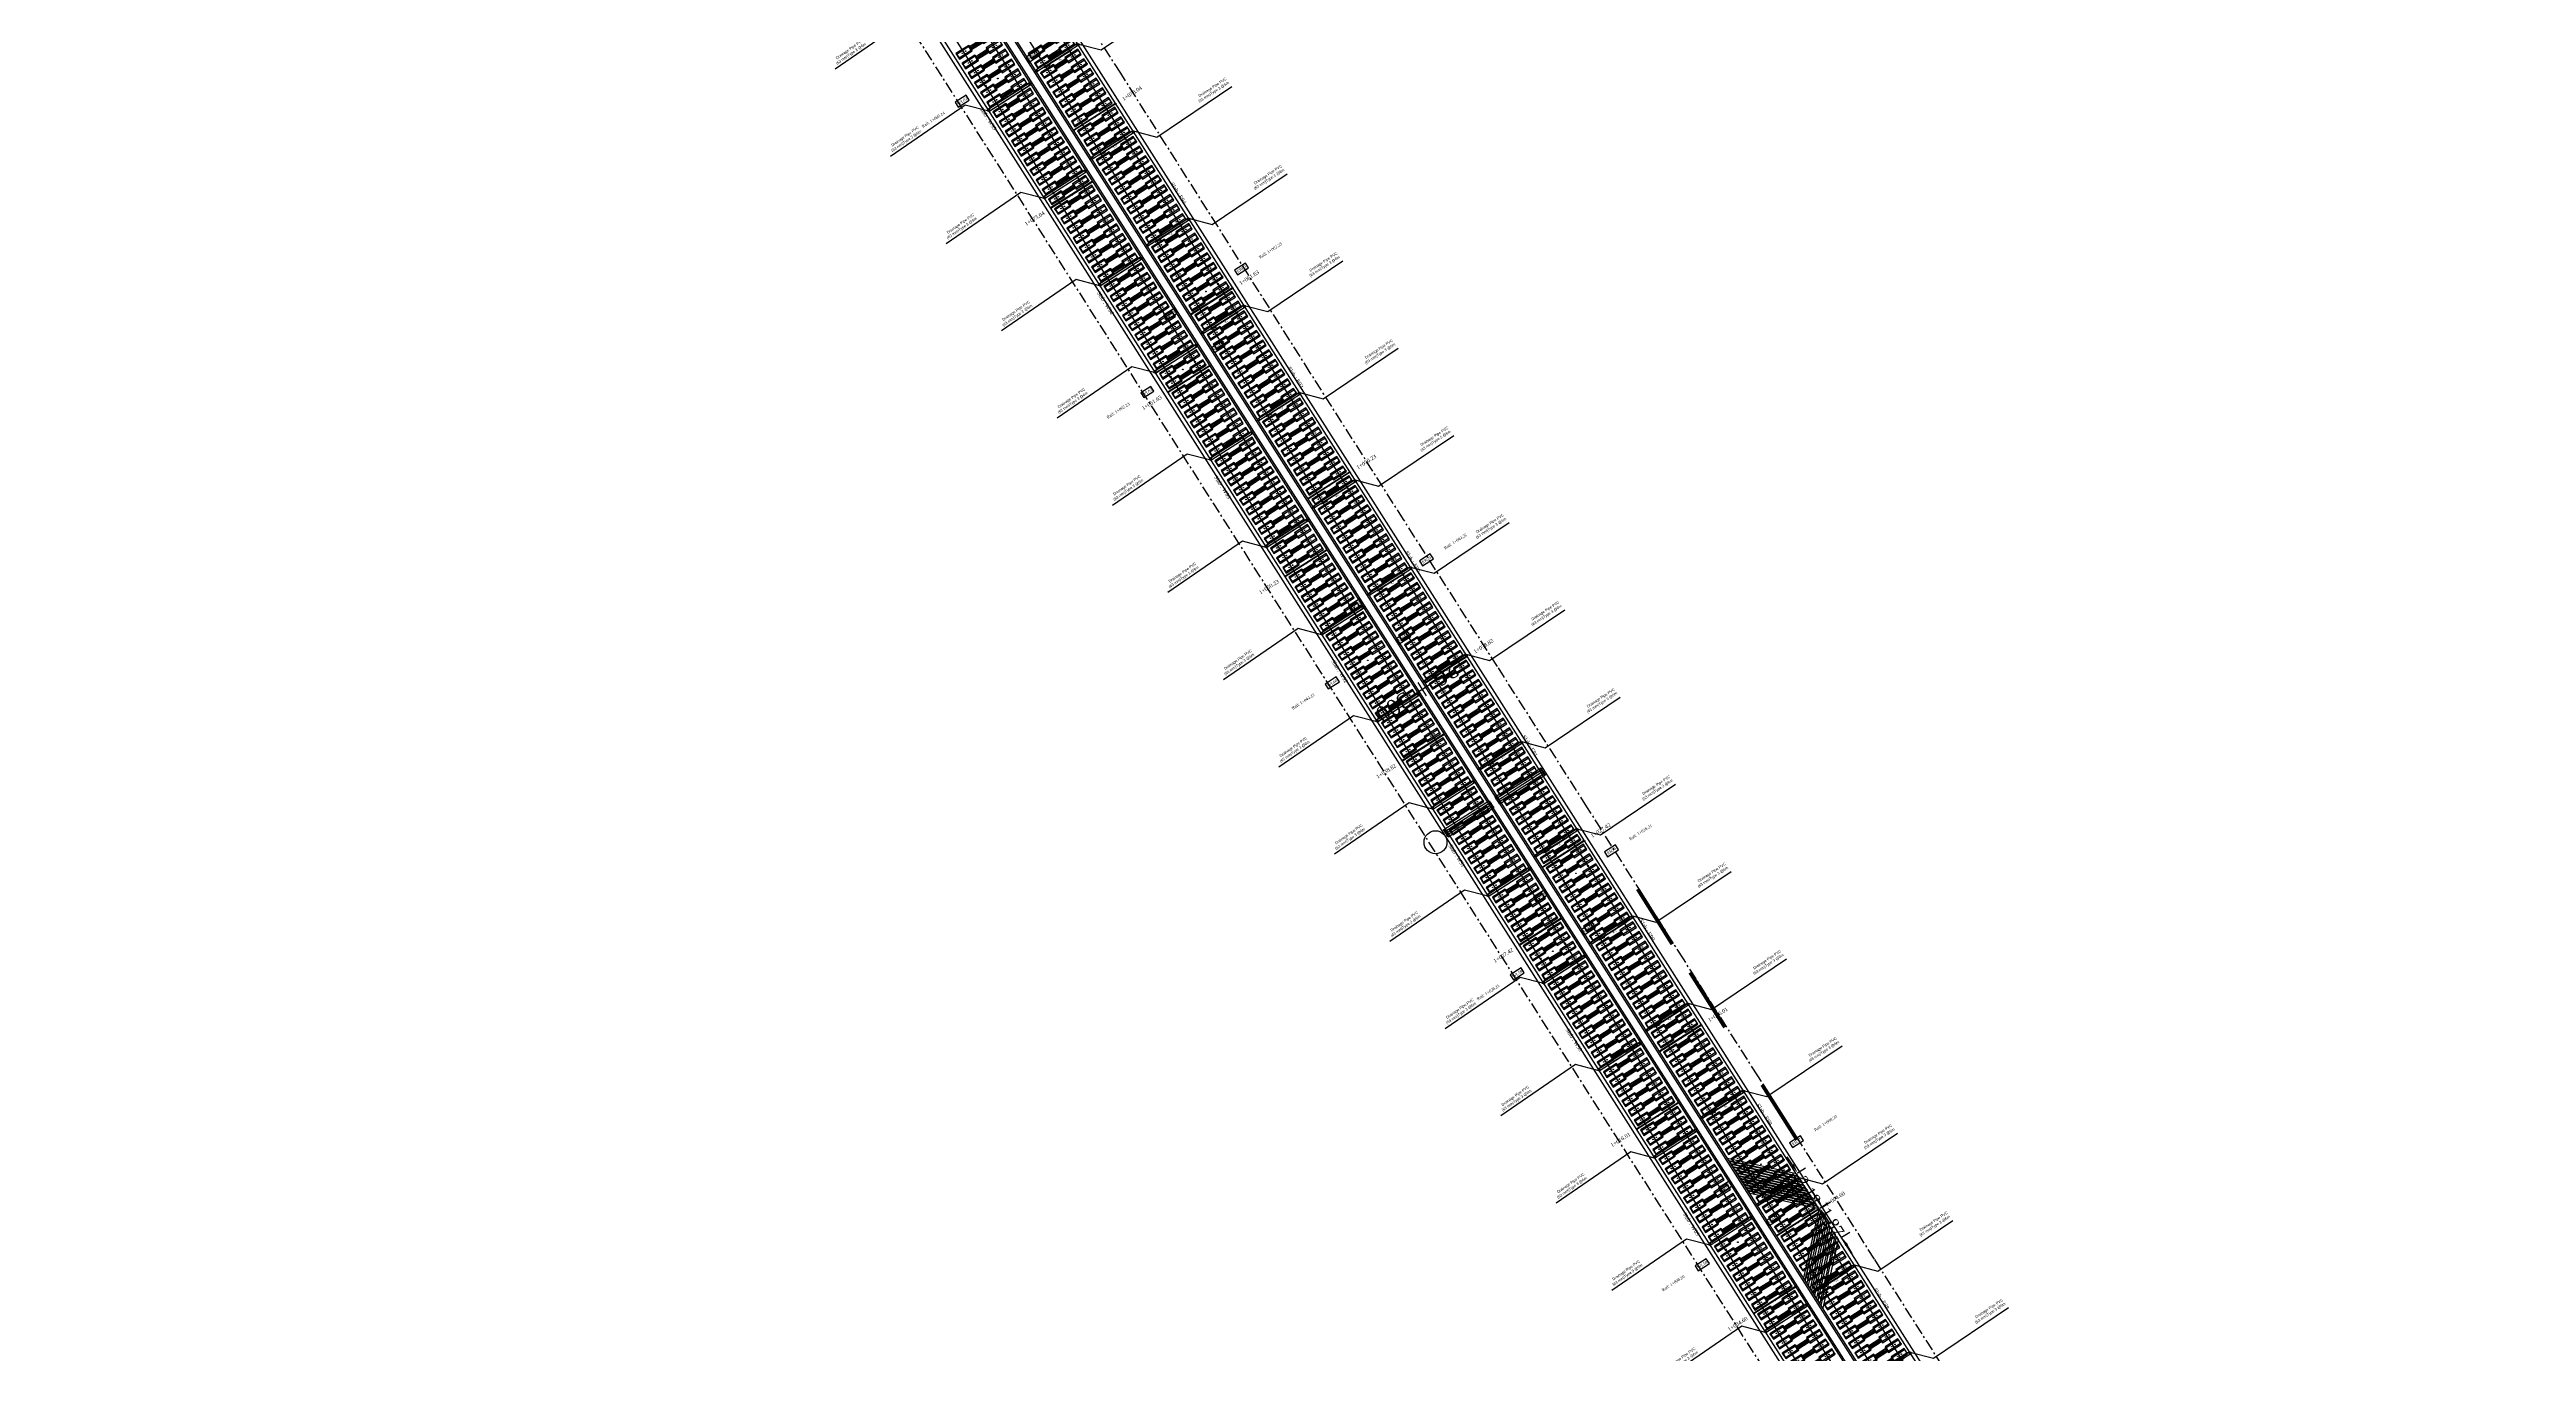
# Model space of a CAD drawing. Header units: metres. Extents: x 0 to 564365, y 0 to 3594889.
# Drawn here: x 563592 to 563721.4, y 3594079 to 3594147.1 of the extents above; entities that cross this region are included whole.
import ezdxf
from ezdxf.enums import TextEntityAlignment as Align

# ---------------------------------------------------------------- set-up
doc = ezdxf.new("R2010")
doc.units = ezdxf.units.M
doc.linetypes.add('ACAD_ISO10W100', pattern=[18, 12, -3, 0, -3])
doc.linetypes.add('DASHED2', pattern=[0.375, 0.25, -0.125])
for name, color, linetype in [('1', 7, 'Continuous'), ('2d', 2, 'Continuous'), ('_flg-all slab', 7, 'Continuous'), ('_flg-Bar Divar', 11, 'ACAD_ISO10W100'), ('_flg-Por Konande-Devar', 230, 'Continuous'), ('_flg-por Konande-Vasat', 170, 'Continuous'), ('_flg-Signaling-Pipe 110', 7, 'Continuous'), ('AG_JOOSH', 7, 'Continuous'), ('AG_Print', 7, 'Continuous'), ('AG_Slab', 7, 'Continuous'), ('C-ROAD-STAN-MAJR', 11, 'Continuous'), ('E Pipe', 5, 'Continuous'), ('Km_Rail', 7, 'Continuous'), ('Km_Slab', 7, 'Continuous'), ('newSTALBL', 1, 'Continuous'), ('Number_Slab', 7, 'Continuous'), ('Rail', 1, 'Continuous'), ('Rail_Gap', 7, 'Continuous'), ('Travers', 7, 'Continuous')]:
    doc.layers.add(name, color=color, linetype=linetype)
doc.styles.add('ND', font='nashkh.shx', dxfattribs={"height": 3})
doc.styles.get("Standard").update_dxf_attribs({"font": 'romantic.ttf'})
doc.dimstyles.get("Standard").update_dxf_attribs({"dimtxt": 0.6, "dimasz": 0.5, "dimexe": 0.5, "dimexo": 0.5, "dimgap": 0.09, "dimtad": 0, "dimzin": 0, "dimdsep": 46, "dimtxsty": 'Standard', "dimcen": 0.09, "dimadec": 0, "dimazin": 0, "dimtfac": 1, "dimtofl": 0, "dimtmove": 0, "dimatfit": 3, "dimfxl": 1, "dimfxlon": 1, "dimtolj": 1, "dimtzin": 0, "dimarcsym": 0})

# ---------------------------------------------------------------- blocks, each defined once
blk = doc.blocks.new('stalbl')
for p, q in [((0, 0.042), (0, -0.041)), ((0.042, 0), (-0.042, 0))]:
    blk.add_line(p, q)
blk.add_attdef('STAMAN', text='', height=0.0167).set_placement((-0.08, 0), align=Align.MIDDLE_RIGHT)
blk.add_attdef('STAPRE', text='', height=0.0167).set_placement((0.08, 0), align=Align.MIDDLE_LEFT)
blk = doc.blocks.new('AG_slab')
at = {"layer": 'AG_Slab', "color": 1}
for p, q in [((1.3, 0.015), (-1.3, 0.015)), ((1.3, -0.015), (-1.3, -0.015))]:
    blk.add_line(p, q, dxfattribs=at)
at = {"layer": 'AG_Slab', "color": 5}
for p, q in [((-1.3, -0.015), (-1.3, 0.015)), ((1.3, 0.015), (1.3, -0.015))]:
    blk.add_line(p, q, dxfattribs=at)
at = {"layer": 'AG_Slab', "color": 2, "linetype": 'DASHED2'}
blk.add_line((1.3, 0), (-1.3, 0), dxfattribs=at)
at = {"layer": 'AG_Slab', "color": 7}
blk.add_circle((0, 0), 0.03, dxfattribs=at)
blk = doc.blocks.new('AG_Joosh')
at = {"layer": 'AG_JOOSH', "color": 2}
for p, q in [((-0.701, 0.005), (-0.801, 0.005)), ((0.701, 0.005), (0.801, 0.005)), ((-0.701, -0.005), (-0.801, -0.005)), ((0.701, -0.005), (0.801, -0.005))]:
    blk.add_line(p, q, dxfattribs=at)
at = {"layer": 'AG_JOOSH', "color": 7}
blk.add_circle((0, 0), 0.0155, dxfattribs=at)
blk = doc.blocks.new('AG_t')
at = {"layer": 'Travers', "color": 3}
blk.add_lwpolyline([(-0.35, 0.17), (-1.15, 0.17), (-1.15, -0.17), (-0.35, -0.17), (-0.35, 0.17), (-0.38, 0.11), (-1.13, 0.11), (-1.15, 0.17), (-1.13, 0.11), (-1.13, -0.11), (-1.15, -0.17), (-1.13, -0.11), (-0.38, -0.11), (-0.35, -0.17), (-0.38, -0.11), (-0.38, 0.11), (-0.35, 0.17), (-0.35, 0.09), (0.35, 0.09), (0.35, 0.05), (-0.35, 0.05), (-0.35, 0), (0.35, 0), (0.35, -0.05), (-0.35, -0.05), (-0.35, -0.09), (0.35, -0.09), (0.35, -0.17), (1.15, -0.17), (1.15, 0.17), (0.35, 0.17), (0.35, -0.17), (0.38, -0.11), (0.38, 0.11), (0.35, 0.17), (0.38, 0.11), (1.13, 0.11), (1.15, 0.17), (1.13, 0.11), (1.13, -0.11), (1.15, -0.17), (1.13, -0.11), (0.38, -0.11)], dxfattribs=at)
for centre in [(-0.86, 0), (-0.65, 0), (0.65, 0), (0.86, 0)]:
    blk.add_circle(centre, 0.015, dxfattribs=at)
at = {"layer": 'Travers', "color": 7}
blk.add_circle((0, 0), 0.02, dxfattribs=at)
blk = doc.blocks.new('*D3356')
at = {"color": 0, "lineweight": -2, "transparency": 16777216}
for p, q in [((563684.38, 3594087.03), (563684.11, 3594087.45)), ((563684.65, 3594086.6), (563685.07, 3594086.87)), ((563685.65, 3594085.03), (563686.08, 3594085.3)), ((563685.92, 3594084.61), (563686.19, 3594084.18))]:
    blk.add_line(p, q, dxfattribs=at)
at = {"color": 0, "transparency": 16777216}
for points in [[(563684.45, 3594087.07), (563684.31, 3594086.98), (563684.65, 3594086.6)], [(563685.99, 3594084.65), (563685.85, 3594084.56), (563685.65, 3594085.03)]]:
    blk.add_solid(points, dxfattribs=at)
at = {"layer": 'Defpoints', "color": 0, "transparency": 16777216}
for p in [(563684.47, 3594086.49), (563685.47, 3594084.91), (563685.65, 3594085.03)]:
    blk.add_point(p, dxfattribs=at)
at = {"color": 0, "transparency": 16777216, "insert": (563685.15, 3594085.82), "char_height": 0.6, "attachment_point": 5, "rotation": 302.4553}
blk.add_mtext('\\A1;1.87', dxfattribs=at)
blk = doc.blocks.new('*D3357')
at = {"color": 0, "lineweight": -2, "transparency": 16777216}
for p, q in [((563683.08, 3594088.81), (563682.81, 3594089.23)), ((563683.35, 3594088.39), (563683.77, 3594088.66)), ((563684.51, 3594086.55), (563684.94, 3594086.82)), ((563684.78, 3594086.13), (563685.05, 3594085.71))]:
    blk.add_line(p, q, dxfattribs=at)
at = {"color": 0, "transparency": 16777216}
for points in [[(563683.15, 3594088.86), (563683.01, 3594088.77), (563683.35, 3594088.39)], [(563684.85, 3594086.17), (563684.71, 3594086.08), (563684.51, 3594086.55)]]:
    blk.add_solid(points, dxfattribs=at)
at = {"layer": 'Defpoints', "color": 0, "transparency": 16777216}
for p in [(563683.29, 3594088.35), (563684.46, 3594086.51), (563684.51, 3594086.55)]:
    blk.add_point(p, dxfattribs=at)
at = {"color": 0, "transparency": 16777216, "insert": (563683.93, 3594087.47), "char_height": 0.6, "attachment_point": 5, "rotation": 302.4553}
blk.add_mtext('\\A1;2.18', dxfattribs=at)
blk = doc.blocks.new('PIPES')
at = {"color": 4}
for p, q in [((569592.97, 3595233.12), (569595.27, 3595234.72)), ((569593.03, 3595233.03), (569595.33, 3595234.63)), ((569593.03, 3595233.03), (569595.33, 3595234.63)), ((569593.1, 3595232.94), (569595.39, 3595234.54)), ((569593.1, 3595232.94), (569595.39, 3595234.54)), ((569593.16, 3595232.85), (569595.46, 3595234.45)), ((569593.16, 3595232.85), (569595.46, 3595234.45)), ((569593.22, 3595232.76), (569595.52, 3595234.36))]:
    blk.add_line(p, q, dxfattribs=at)
for centre, ratio in [((569595.3, 3595234.68), 0.474559), ((569595.36, 3595234.59), 0.474559), ((569595.43, 3595234.5), 0.474559), ((569595.49, 3595234.41), 0.474559), ((569593, 3595233.08), 0.466931), ((569593.06, 3595232.99), 0.466931), ((569593.13, 3595232.9), 0.466931), ((569593.19, 3595232.81), 0.466931)]:
    blk.add_ellipse(centre, major_axis=(0.0314, -0.0451), ratio=ratio, dxfattribs=at)
blk = doc.blocks.new('Drainage Pipe E')
at = {"color": 30, "true_color": 0xf26722}
for p, q in [((-0.87, 0.07), (0.85, 0.07)), ((-0.87, 0.07), (0.85, 0.07)), ((0.85, 0.07), (0.52, 0.12)), ((0.52, 0.12), (0.52, 0.07)), ((0.85, 0.07), (0.52, 0.12)), ((0.52, 0.12), (0.52, 0.07))]:
    blk.add_line(p, q, dxfattribs=at)
at = {"layer": '2d', "flags": 128}
blk.add_lwpolyline([(-1.35, 0), (-2.17, 0.89), (-6.92, 0.76)], dxfattribs=at)
at = {"layer": 'E Pipe', "color": 4}
for p, q in [((-1.3, 0.05), (1.29, 0.05)), ((-1.3, 0.05), (1.29, 0.05)), ((-1.31, -0.05), (1.3, -0.05)), ((-1.3, -0.06), (1.29, -0.05))]:
    blk.add_line(p, q, dxfattribs=at)
for centre in [(-1.29, 0), (-1.29, 0), (1.29, 0), (1.29, 0)]:
    blk.add_circle(centre, 0.0546, dxfattribs=at)
at = {"color": 30, "true_color": 0xf26722, "insert": (-0.16, 0.2), "char_height": 0.0993, "attachment_point": 1, "rotation": 0.0181}
blk.add_mtext_dynamic_manual_height_columns('2%', width=1.0082, gutter_width=1, heights=[0], dxfattribs=at)
at = {"layer": '2d', "insert": (-6.89, 0.17), "char_height": 0.141, "width": 2.1135, "attachment_point": 3, "rotation": 180.6503, "style": 'ND'}
blk.add_mtext('{\\f@Arial Unicode MS|b0|i0|c0|p34;Drainage Pipe PVC\\P(63 mm)Type 3 @6m}', dxfattribs=at)
blk = doc.blocks.new('_N-drainage pipe')
at = {"layer": '2d', "flags": 128}
blk.add_lwpolyline([(570000.68, 3594952.86), (569999.69, 3594952.17), (569999.2, 3594947.46)], dxfattribs=at)
at = {"layer": 'E Pipe', "color": 4}
for p, q in [((570000.74, 3594952.9), (570001.09, 3594955.47)), ((570000.74, 3594952.91), (570001.09, 3594955.46))]:
    blk.add_line(p, q, dxfattribs=at)
blk.add_lwpolyline([(570000.64, 3594952.92), (570000.98, 3594955.47)], close=True, dxfattribs=at)
for centre in [(570001.03, 3594955.47), (570001.03, 3594955.47), (570000.69, 3594952.92), (570000.69, 3594952.92)]:
    blk.add_circle(centre, 0.0544, dxfattribs=at)
at = {"layer": '2d', "insert": (569998.9, 3594949.57), "char_height": 0.1405, "width": 2.1055, "attachment_point": 3, "rotation": 84.2858, "style": 'ND'}
blk.add_mtext('{\\f@Arial Unicode MS|b0|i0|c0|p34;Drainage Pipe PVC\\P(63 mm)Type 3 @6m}', dxfattribs=at)

msp = doc.modelspace()

# ---------------------------------------------------------------- linework, layer by layer
at = {"color": 5, "const_width": 0.0005, "elevation": 1545.996, "flags": 128}
msp.add_lwpolyline([(563684.308, 3594088.596), (563686.106, 3594085.736)], dxfattribs=at)
msp.add_lwpolyline([(563684.308, 3594088.596), (563686.106, 3594085.736)], dxfattribs=at)
at = {"layer": '1', "color": 5, "const_width": 0.2, "flags": 128}
for points, elevation in [([(563676.807, 3594100.336), (563675, 3594103.216)], 1546.052), ([(563676.807, 3594100.336), (563675, 3594103.216)], 1546.052), ([(563677.739, 3594098.857), (563679.555, 3594095.996)], 1546.05), ([(563677.739, 3594098.857), (563679.555, 3594095.996)], 1546.05), ([(563681.5, 3594092.996), (563683.317, 3594090.128)], 1545.996), ([(563681.5, 3594092.996), (563683.317, 3594090.128)], 1545.996)]:
    msp.add_lwpolyline(points, dxfattribs=dict(at, elevation=elevation))
at = {"layer": '1', "color": 5}
msp.add_circle((563664.437, 3594105.664, 1545.649), 0.6, dxfattribs=at)
msp.add_circle((563664.437, 3594105.664, 1545.649), 0.6, dxfattribs=at)
at = {"layer": '1', "color": 6}
msp.add_circle((563664.437, 3594105.664, 1545.649), 0.6, dxfattribs=at)
msp.add_circle((563664.437, 3594105.664, 1545.649), 0.6, dxfattribs=at)
msp.add_circle((563664.437, 3594105.664, 1545.649), 0.6, dxfattribs=at)
msp.add_circle((563664.437, 3594105.664, 1545.649), 0.6, dxfattribs=at)
at = {"layer": '_flg-all slab', "linetype": 'Continuous', "lineweight": -3}
for p, q in [((563840.355, 3593841.38), (563319.954, 3594659.655)), ((563837.655, 3593839.663), (563317.254, 3594657.938)), ((563838.161, 3593839.985), (563317.76, 3594658.26)), ((563835.461, 3593838.268), (563315.06, 3594656.542))]:
    msp.add_line(p, q, dxfattribs=at)
at = {"layer": '_flg-Bar Divar', "lineweight": -3, "ltscale": 0.05}
for p, q in [((563834.533, 3593837.677), (563314.131, 3594655.952)), ((563647.993, 3594145.837, 1556.206), (563643.321, 3594153.131, 1556.206)), ((563653.059, 3594137.839, 1556.206), (563647.993, 3594145.837, 1556.206)), ((563657.895, 3594130.191, 1556.206), (563653.059, 3594137.839, 1556.206)), ((563662.77, 3594122.52, 1556.206), (563657.895, 3594130.191, 1556.206)), ((563667.672, 3594114.844, 1556.206), (563662.77, 3594122.52, 1556.206)), ((563672.348, 3594107.52, 1556.206), (563667.672, 3594114.844, 1556.206)), ((563677.385, 3594099.568, 1556.206), (563672.348, 3594107.52, 1556.206)), ((563681.269, 3594093.467, 1556.206), (563677.385, 3594099.568, 1556.206)), ((563687.37, 3594083.883, 1556.206), (563681.269, 3594093.467, 1556.206)), ((563692.006, 3594076.609, 1556.206), (563687.37, 3594083.883, 1556.206))]:
    msp.add_line(p, q, dxfattribs=at)
at = {"layer": '_flg-Por Konande-Devar', "linetype": 'Continuous', "lineweight": -3}
for p, q in [((563840.524, 3593841.488), (563320.123, 3594659.762)), ((563835.292, 3593838.16), (563314.891, 3594656.435))]:
    msp.add_line(p, q, dxfattribs=at)
at = {"layer": '_flg-por Konande-Vasat'}
for p, q in [((563837.739, 3593839.717), (563317.338, 3594657.991)), ((563838.077, 3593839.931), (563317.675, 3594658.206))]:
    msp.add_line(p, q, dxfattribs=at)
at = {"layer": '_flg-Signaling-Pipe 110'}
msp.add_line((563680.487, 3594087.91), (563684.077, 3594087.111), dxfattribs=at)
at = {"layer": '_flg-Signaling-Pipe 110', "flags": 128}
for points in [[(563679.782, 3594089.02), (563679.698, 3594089.151), (563683.287, 3594088.352), (563683.371, 3594088.221), (563679.782, 3594089.02)], [(563679.88, 3594088.864), (563679.797, 3594088.996), (563683.386, 3594088.197), (563683.47, 3594088.066), (563679.88, 3594088.864)], [(563679.979, 3594088.709), (563679.896, 3594088.841), (563683.485, 3594088.042), (563683.568, 3594087.911), (563679.979, 3594088.709)], [(563680.078, 3594088.554), (563679.994, 3594088.685), (563683.583, 3594087.887), (563683.667, 3594087.755), (563680.078, 3594088.554)], [(563680.176, 3594088.399), (563680.093, 3594088.53), (563683.682, 3594087.732), (563683.765, 3594087.6), (563680.176, 3594088.399)], [(563680.275, 3594088.244), (563680.191, 3594088.375), (563683.781, 3594087.576), (563683.864, 3594087.445), (563680.275, 3594088.244)], [(563680.374, 3594088.089), (563680.29, 3594088.22), (563683.879, 3594087.421), (563683.963, 3594087.29), (563680.374, 3594088.089)], [(563680.472, 3594087.934), (563680.389, 3594088.065), (563683.978, 3594087.266), (563684.061, 3594087.135), (563680.472, 3594087.934)], [(563680.571, 3594087.778), (563680.487, 3594087.91), (563684.077, 3594087.111), (563684.16, 3594086.98), (563680.571, 3594087.778)], [(563680.67, 3594087.623), (563680.586, 3594087.755), (563684.175, 3594086.956), (563684.259, 3594086.825), (563680.67, 3594087.623)], [(563680.768, 3594087.468), (563680.685, 3594087.599), (563684.274, 3594086.801), (563684.357, 3594086.67), (563680.768, 3594087.468)], [(563680.867, 3594087.313), (563680.783, 3594087.444), (563684.373, 3594086.646), (563684.456, 3594086.514), (563680.867, 3594087.313)], [(563683.757, 3594082.769), (563683.674, 3594082.9), (563684.472, 3594086.489), (563684.556, 3594086.358), (563683.757, 3594082.769)], [(563683.841, 3594082.637), (563683.757, 3594082.769), (563684.556, 3594086.358), (563684.639, 3594086.227), (563683.841, 3594082.637)], [(563684.007, 3594082.375), (563683.924, 3594082.506), (563684.723, 3594086.095), (563684.806, 3594085.964), (563684.007, 3594082.375)], [(563684.174, 3594082.112), (563684.091, 3594082.244), (563684.89, 3594085.833), (563684.973, 3594085.702), (563684.174, 3594082.112)], [(563684.341, 3594081.85), (563684.258, 3594081.981), (563685.057, 3594085.57), (563685.14, 3594085.439), (563684.341, 3594081.85)], [(563684.508, 3594081.587), (563684.425, 3594081.719), (563685.224, 3594085.308), (563685.307, 3594085.176), (563684.508, 3594081.587)], [(563684.675, 3594081.325), (563684.592, 3594081.456), (563685.391, 3594085.045), (563685.474, 3594084.914), (563684.675, 3594081.325)]]:
    msp.add_lwpolyline(points, dxfattribs=at)
at = {"layer": 'Rail'}
for points in [[(563642.203, 3594145.967), (563632.543, 3594161.156)], [(563640.935, 3594145.161), (563631.276, 3594160.35)], [(563653.073, 3594134.838), (563643.413, 3594150.027)], [(563651.805, 3594134.032), (563642.146, 3594149.221)], [(563651.868, 3594130.77), (563642.208, 3594145.959)], [(563650.6, 3594129.964), (563640.941, 3594145.153)], [(563661.47, 3594118.835), (563651.811, 3594134.024)], [(563662.738, 3594119.641), (563653.078, 3594134.83)], [(563661.533, 3594115.573), (563651.873, 3594130.762)], [(563660.265, 3594114.767), (563650.606, 3594129.956)], [(563672.402, 3594104.444), (563662.743, 3594119.633)], [(563671.135, 3594103.638), (563661.476, 3594118.827)], [(563669.93, 3594099.57), (563660.271, 3594114.759)], [(563671.198, 3594100.376), (563661.538, 3594115.565)], [(563682.067, 3594089.247), (563672.408, 3594104.436)], [(563680.8, 3594088.441), (563671.14, 3594103.63)], [(563680.862, 3594085.179), (563671.203, 3594100.368)], [(563679.595, 3594084.373), (563669.936, 3594099.562)], [(563691.732, 3594074.05), (563682.073, 3594089.239)], [(563690.465, 3594073.244), (563680.805, 3594088.433)], [(563690.527, 3594069.982), (563680.868, 3594085.171)], [(563689.26, 3594069.176), (563679.6, 3594084.365)]]:
    msp.add_lwpolyline(points, dxfattribs=at)
at = {"layer": 'Rail_Gap', "color": 210}
for points in [[(563643.207, 3594146.422), (563643.81, 3594146.806), (563643.649, 3594147.059), (563643.046, 3594146.675)], [(563639.507, 3594144.069), (563640.085, 3594144.437), (563639.924, 3594144.69), (563639.346, 3594144.322)], [(563654.092, 3594135.303), (563654.665, 3594135.667), (563654.504, 3594135.92), (563653.931, 3594135.556)], [(563650.392, 3594132.95), (563650.94, 3594133.298), (563650.779, 3594133.552), (563650.231, 3594133.203)], [(563652.899, 3594131.242), (563653.448, 3594131.591), (563653.287, 3594131.844), (563652.738, 3594131.496)], [(563649.199, 3594128.889), (563649.723, 3594129.222), (563649.562, 3594129.476), (563649.038, 3594129.142)], [(563663.76, 3594120.108), (563664.327, 3594120.468), (563664.166, 3594120.722), (563663.599, 3594120.361)], [(563660.059, 3594117.755), (563660.602, 3594118.1), (563660.441, 3594118.353), (563659.898, 3594118.008)], [(563662.537, 3594116.028), (563663.14, 3594116.412), (563662.979, 3594116.665), (563662.376, 3594116.281)], [(563658.836, 3594113.675), (563659.415, 3594114.043), (563659.254, 3594114.296), (563658.675, 3594113.928)], [(563673.422, 3594104.909), (563673.995, 3594105.273), (563673.834, 3594105.526), (563673.261, 3594105.162)], [(563669.721, 3594102.556), (563670.27, 3594102.904), (563670.109, 3594103.158), (563669.56, 3594102.809)], [(563672.205, 3594100.833), (563672.802, 3594101.213), (563672.641, 3594101.466), (563672.044, 3594101.086)], [(563668.504, 3594098.48), (563669.077, 3594098.844), (563668.916, 3594099.097), (563668.343, 3594098.733)], [(563683.087, 3594089.712), (563683.66, 3594090.076), (563683.499, 3594090.329), (563682.926, 3594089.965)], [(563679.386, 3594087.359), (563679.935, 3594087.707), (563679.774, 3594087.961), (563679.225, 3594087.612)], [(563681.867, 3594085.634), (563682.47, 3594086.017), (563682.309, 3594086.271), (563681.706, 3594085.887)], [(563678.166, 3594083.281), (563678.745, 3594083.649), (563678.584, 3594083.902), (563678.005, 3594083.534)]]:
    msp.add_lwpolyline(points, close=True, dxfattribs=at)

# ---------------------------------------------------------------- block references
for name, p, rotation in [('_N-drainage pipe', (-2541683.983, 1695316.849), 310.4543852449801), ('_N-drainage pipe', (-2541681.086, 1695312.293), 310.4543852449801), ('_N-drainage pipe', (-2541678.188, 1695307.736), 310.4543852449801), ('_N-drainage pipe', (-2541675.29, 1695303.18), 310.4543852449801), ('_N-drainage pipe', (-2541672.392, 1695298.623), 310.4543852449801), ('_N-drainage pipe', (-2541669.494, 1695294.067), 310.4543852449801), ('_N-drainage pipe', (-2541666.596, 1695289.51), 310.4543852449801), ('_N-drainage pipe', (-2541663.698, 1695284.953), 310.4543852449801), ('_N-drainage pipe', (-2541660.801, 1695280.397), 310.4543852449801), ('_N-drainage pipe', (-2541657.903, 1695275.84), 310.4543852449801), ('PIPES', (-155082.111, 25699.95), 357.6143934674715), ('PIPES', (-155082.111, 25699.95), 357.6143934674715), ('PIPES', (-155084.802, 25698.237), 357.6143934674715), ('PIPES', (-155084.802, 25698.237), 357.6143934674715), ('_N-drainage pipe', (-2541655.005, 1695271.284), 310.4543852449801), ('_N-drainage pipe', (-2541652.107, 1695266.727), 310.4543852449801), ('_N-drainage pipe', (-2541649.209, 1695262.171), 310.4543852449801), ('_N-drainage pipe', (-2541646.311, 1695257.614), 310.4543852449801), ('_N-drainage pipe', (-2541643.413, 1695253.057), 310.4543852449801), ('_N-drainage pipe', (-2541640.516, 1695248.501), 310.4543852449801)]:
    msp.add_blockref(name, p, dxfattribs=dict(rotation=rotation))
at = {"layer": 'AG_JOOSH'}
for p, rotation in [((563641.572, 3594145.56), 32.4552927846295), ((563652.442, 3594134.431), 32.4552927846295), ((563651.237, 3594130.363), 32.4552927846295), ((563662.107, 3594119.234), 32.4552927846295), ((563660.902, 3594115.166), 32.45529277986325), ((563671.771, 3594104.037), 32.4552927846295), ((563670.567, 3594099.969), 32.4552927846295), ((563681.436, 3594088.84), 32.4552927846295), ((563680.231, 3594084.772), 32.4552927846295)]:
    msp.add_blockref('AG_Joosh', p, dxfattribs=dict(at, rotation=rotation))
at = {"layer": 'AG_Print'}
for p, rotation in [((563640.442, 3594147.336), 32.4552927846295), ((563644.228, 3594147.346), 32.4552927846295), ((563640.764, 3594146.83), 32.4552927846295), ((563641.086, 3594146.324), 32.45529278939575), ((563644.55, 3594146.839), 32.4552927846295), ((563644.872, 3594146.333), 32.4552927846295), ((563641.408, 3594145.817), 32.4552927846295), ((563641.735, 3594145.303), 32.45529278939575), ((563642.057, 3594144.796), 32.4552927846295), ((563645.194, 3594145.827), 32.4552927846295), ((563645.516, 3594145.321), 32.4552927846295), ((563645.838, 3594144.814), 32.4552927846295), ((563642.379, 3594144.29), 32.4552927846295), ((563642.701, 3594143.784), 32.4552927846295), ((563646.16, 3594144.308), 32.4552927846295), ((563646.482, 3594143.802), 32.45529278939575), ((563643.023, 3594143.277), 32.4552927846295), ((563643.345, 3594142.771), 32.4552927846295), ((563643.667, 3594142.265), 32.4552927846295), ((563646.804, 3594143.295), 32.4552927846295), ((563647.126, 3594142.789), 32.4552927846295), ((563647.448, 3594142.283), 32.4552927846295), ((563643.989, 3594141.759), 32.4552927846295), ((563644.311, 3594141.252), 32.4552927846295), ((563647.77, 3594141.777), 32.4552927846295), ((563648.092, 3594141.27), 32.4552927846295), ((563644.633, 3594140.746), 32.45529278939575), ((563644.955, 3594140.24), 32.4552927846295), ((563645.277, 3594139.733), 32.4552927846295), ((563648.414, 3594140.764), 32.4552927846295), ((563648.736, 3594140.258), 32.45529278939575), ((563649.058, 3594139.751), 32.4552927846295), ((563645.599, 3594139.227), 32.4552927846295), ((563645.921, 3594138.721), 32.4552927846295), ((563649.38, 3594139.245), 32.45529278939575), ((563649.702, 3594138.739), 32.4552927846295), ((563646.243, 3594138.215), 32.4552927846295), ((563646.565, 3594137.708), 32.4552927846295), ((563646.887, 3594137.202), 32.45529278939575), ((563650.024, 3594138.233), 32.4552927846295), ((563650.346, 3594137.726), 32.4552927846295), ((563650.668, 3594137.22), 32.4552927846295), ((563647.209, 3594136.696), 32.4552927846295), ((563647.531, 3594136.189), 32.45529278939575), ((563647.853, 3594135.683), 32.4552927846295), ((563650.99, 3594136.714), 32.4552927846295), ((563651.312, 3594136.207), 32.4552927846295), ((563651.634, 3594135.701), 32.45529278939575), ((563648.175, 3594135.177), 32.4552927846295), ((563648.497, 3594134.671), 32.4552927846295), ((563651.956, 3594135.195), 32.4552927846295), ((563652.278, 3594134.689), 32.4552927846295), ((563648.819, 3594134.164), 32.4552927846295), ((563649.141, 3594133.658), 32.4552927846295), ((563649.463, 3594133.152), 32.4552927846295), ((563652.605, 3594134.174), 32.4552927846295), ((563652.927, 3594133.668), 32.4552927846295), ((563653.249, 3594133.161), 32.4552927846295), ((563649.785, 3594132.645), 32.45529278939575), ((563650.107, 3594132.139), 32.4552927846295), ((563653.571, 3594132.655), 32.4552927846295), ((563653.893, 3594132.149), 32.4552927846295), ((563650.429, 3594131.633), 32.4552927846295), ((563650.751, 3594131.127), 32.4552927846295), ((563651.073, 3594130.62), 32.4552927846295), ((563654.215, 3594131.642), 32.4552927846295), ((563654.537, 3594131.136), 32.4552927846295), ((563654.859, 3594130.63), 32.4552927846295), ((563651.4, 3594130.106), 32.4552927846295), ((563651.722, 3594129.599), 32.4552927846295), ((563655.181, 3594130.124), 32.45529278939575), ((563655.503, 3594129.617), 32.4552927846295), ((563652.044, 3594129.093), 32.4552927846295), ((563652.366, 3594128.587), 32.4552927846295), ((563652.688, 3594128.08), 32.4552927846295), ((563655.825, 3594129.111), 32.4552927846295), ((563656.147, 3594128.605), 32.4552927846295), ((563656.469, 3594128.098), 32.4552927846295), ((563653.01, 3594127.574), 32.4552927846295), ((563653.332, 3594127.068), 32.45529278939575), ((563656.791, 3594127.592), 32.4552927846295), ((563657.113, 3594127.086), 32.4552927846295), ((563653.654, 3594126.561), 32.4552927846295), ((563653.976, 3594126.055), 32.4552927846295), ((563654.298, 3594125.549), 32.4552927846295), ((563657.435, 3594126.58), 32.45529278939575), ((563657.757, 3594126.073), 32.4552927846295), ((563658.079, 3594125.567), 32.4552927846295), ((563654.62, 3594125.043), 32.4552927846295), ((563654.942, 3594124.536), 32.4552927846295), ((563658.401, 3594125.061), 32.4552927846295), ((563658.723, 3594124.554), 32.4552927846295), ((563659.045, 3594124.048), 32.4552927846295), ((563655.264, 3594124.03), 32.4552927846295), ((563655.586, 3594123.524), 32.45529278939575), ((563655.908, 3594123.017), 32.4552927846295), ((563659.367, 3594123.542), 32.4552927846295), ((563659.689, 3594123.036), 32.4552927846295), ((563656.23, 3594122.511), 32.45529278939575), ((563656.552, 3594122.005), 32.4552927846295), ((563656.874, 3594121.499), 32.4552927846295), ((563660.011, 3594122.529), 32.4552927846295), ((563660.333, 3594122.023), 32.45529278939575), ((563660.655, 3594121.517), 32.4552927846295), ((563657.196, 3594120.992), 32.4552927846295), ((563657.518, 3594120.486), 32.4552927846295), ((563660.977, 3594121.01), 32.4552927846295), ((563661.299, 3594120.504), 32.4552927846295), ((563657.84, 3594119.98), 32.4552927846295), ((563658.162, 3594119.473), 32.4552927846295), ((563658.484, 3594118.967), 32.45529278939575), ((563661.621, 3594119.998), 32.4552927846295), ((563661.943, 3594119.492), 32.4552927846295), ((563662.27, 3594118.977), 32.4552927846295), ((563658.806, 3594118.461), 32.4552927846295), ((563659.128, 3594117.955), 32.4552927846295), ((563662.592, 3594118.471), 32.4552927846295), ((563662.914, 3594117.964), 32.4552927846295), ((563659.45, 3594117.448), 32.4552927846295), ((563659.772, 3594116.942), 32.4552927846295), ((563660.094, 3594116.436), 32.4552927846295), ((563663.236, 3594117.458), 32.45529278939575), ((563663.558, 3594116.952), 32.4552927846295), ((563663.88, 3594116.445), 32.45529278939575), ((563660.416, 3594115.929), 32.4552927846295), ((563660.738, 3594115.423), 32.4552927846295), ((563664.202, 3594115.939), 32.4552927846295), ((563664.524, 3594115.433), 32.4552927846295), ((563661.065, 3594114.908), 32.4552927846295), ((563661.387, 3594114.402), 32.45529278939575), ((563661.709, 3594113.896), 32.4552927846295), ((563664.846, 3594114.927), 32.4552927846295), ((563665.168, 3594114.42), 32.4552927846295), ((563665.49, 3594113.914), 32.4552927846295), ((563662.031, 3594113.39), 32.45529278939575), ((563662.353, 3594112.883), 32.4552927846295), ((563665.812, 3594113.408), 32.4552927846295), ((563666.134, 3594112.901), 32.45529278939575), ((563666.456, 3594112.395), 32.4552927846295), ((563662.675, 3594112.377), 32.4552927846295), ((563662.997, 3594111.871), 32.4552927846295), ((563663.319, 3594111.364), 32.4552927846295), ((563666.778, 3594111.889), 32.4552927846295), ((563667.1, 3594111.383), 32.4552927846295), ((563663.641, 3594110.858), 32.4552927846295), ((563663.963, 3594110.352), 32.4552927846295), ((563664.285, 3594109.846), 32.45529278939575), ((563667.422, 3594110.876), 32.4552927846295), ((563667.744, 3594110.37), 32.4552927846295), ((563668.066, 3594109.864), 32.4552927846295), ((563664.607, 3594109.339), 32.4552927846295), ((563664.929, 3594108.833), 32.45529278939575), ((563668.388, 3594109.357), 32.4552927846295), ((563668.71, 3594108.851), 32.4552927846295), ((563665.251, 3594108.327), 32.4552927846295), ((563665.573, 3594107.82), 32.4552927846295), ((563665.895, 3594107.314), 32.4552927846295), ((563669.032, 3594108.345), 32.45529278939575), ((563669.354, 3594107.839), 32.4552927846295), ((563669.676, 3594107.332), 32.4552927846295), ((563666.217, 3594106.808), 32.4552927846295), ((563666.539, 3594106.302), 32.4552927846295), ((563669.998, 3594106.826), 32.4552927846295), ((563670.32, 3594106.32), 32.4552927846295), ((563666.861, 3594105.795), 32.4552927846295), ((563667.183, 3594105.289), 32.45529278939575), ((563667.505, 3594104.783), 32.4552927846295), ((563670.642, 3594105.813), 32.4552927846295), ((563670.964, 3594105.307), 32.4552927846295), ((563671.286, 3594104.801), 32.45529278939575), ((563667.827, 3594104.276), 32.4552927846295), ((563668.149, 3594103.77), 32.4552927846295), ((563671.608, 3594104.295), 32.4552927846295), ((563671.935, 3594103.78), 32.45529278939575), ((563668.471, 3594103.264), 32.4552927846295), ((563668.793, 3594102.758), 32.4552927846295), ((563669.115, 3594102.251), 32.4552927846295), ((563672.257, 3594103.274), 32.4552927846295), ((563672.579, 3594102.767), 32.4552927846295), ((563672.901, 3594102.261), 32.4552927846295), ((563669.437, 3594101.745), 32.45529278939575), ((563669.759, 3594101.239), 32.4552927846295), ((563673.223, 3594101.755), 32.4552927846295), ((563673.545, 3594101.248), 32.4552927846295), ((563670.081, 3594100.732), 32.45529278939575), ((563670.403, 3594100.226), 32.4552927846295), ((563670.73, 3594099.711), 32.45529278939575), ((563673.867, 3594100.742), 32.4552927846295), ((563674.189, 3594100.236), 32.4552927846295), ((563674.511, 3594099.73), 32.4552927846295), ((563671.052, 3594099.205), 32.4552927846295), ((563671.374, 3594098.699), 32.4552927846295), ((563671.696, 3594098.193), 32.4552927846295), ((563674.833, 3594099.223), 32.45529278939575), ((563675.155, 3594098.717), 32.4552927846295), ((563675.477, 3594098.211), 32.4552927846295), ((563672.018, 3594097.686), 32.4552927846295), ((563672.34, 3594097.18), 32.4552927846295), ((563675.799, 3594097.704), 32.4552927846295), ((563676.121, 3594097.198), 32.4552927846295), ((563672.662, 3594096.674), 32.4552927846295), ((563672.984, 3594096.167), 32.45529278939575), ((563673.306, 3594095.661), 32.4552927846295), ((563676.443, 3594096.692), 32.4552927846295), ((563676.765, 3594096.186), 32.4552927846295), ((563677.087, 3594095.679), 32.45529278939575), ((563673.628, 3594095.155), 32.4552927846295), ((563673.95, 3594094.649), 32.4552927846295), ((563677.409, 3594095.173), 32.4552927846295), ((563677.731, 3594094.667), 32.45529278939575), ((563674.272, 3594094.142), 32.4552927846295), ((563674.594, 3594093.636), 32.4552927846295), ((563674.916, 3594093.13), 32.4552927846295), ((563678.053, 3594094.16), 32.4552927846295), ((563678.375, 3594093.654), 32.4552927846295), ((563678.697, 3594093.148), 32.4552927846295), ((563675.238, 3594092.623), 32.4552927846295), ((563675.56, 3594092.117), 32.4552927846295), ((563679.019, 3594092.642), 32.4552927846295), ((563679.341, 3594092.135), 32.4552927846295), ((563675.882, 3594091.611), 32.45529278939575), ((563676.204, 3594091.105), 32.4552927846295), ((563676.526, 3594090.598), 32.4552927846295), ((563679.663, 3594091.629), 32.4552927846295), ((563679.985, 3594091.123), 32.45529278939575), ((563680.307, 3594090.616), 32.4552927846295), ((563676.848, 3594090.092), 32.4552927846295), ((563677.17, 3594089.586), 32.4552927846295), ((563680.629, 3594090.11), 32.4552927846295), ((563680.951, 3594089.604), 32.4552927846295), ((563677.492, 3594089.079), 32.4552927846295), ((563677.814, 3594088.573), 32.4552927846295), ((563678.136, 3594088.067), 32.45529278939575), ((563681.273, 3594089.098), 32.4552927846295), ((563681.6, 3594088.583), 32.4552927846295), ((563681.922, 3594088.077), 32.4552927846295), ((563678.458, 3594087.561), 32.4552927846295), ((563678.78, 3594087.054), 32.4552927846295), ((563679.102, 3594086.548), 32.4552927846295), ((563682.244, 3594087.57), 32.4552927846295), ((563682.566, 3594087.064), 32.4552927846295), ((563682.888, 3594086.558), 32.4552927846295), ((563679.424, 3594086.042), 32.4552927846295), ((563679.746, 3594085.535), 32.4552927846295), ((563683.21, 3594086.051), 32.4552927846295), ((563683.532, 3594085.545), 32.45529278939575), ((563680.068, 3594085.029), 32.4552927846295), ((563680.395, 3594084.514), 32.4552927846295), ((563680.717, 3594084.008), 32.4552927846295), ((563683.854, 3594085.039), 32.4552927846295), ((563684.176, 3594084.533), 32.4552927846295), ((563684.498, 3594084.026), 32.4552927846295), ((563681.039, 3594083.502), 32.4552927846295), ((563681.361, 3594082.996), 32.4552927846295), ((563684.82, 3594083.52), 32.4552927846295), ((563685.142, 3594083.014), 32.4552927846295), ((563681.683, 3594082.489), 32.45529278939575), ((563681.683, 3594082.489), 32.45529278939571), ((563682.005, 3594081.983), 32.4552927846295), ((563682.327, 3594081.477), 32.4552927846295), ((563685.464, 3594082.507), 32.4552927846295), ((563685.786, 3594082.001), 32.45529278939575), ((563686.108, 3594081.495), 32.4552927846295), ((563682.649, 3594080.97), 32.4552927846295), ((563682.971, 3594080.464), 32.4552927846295), ((563682.971, 3594080.464), 32.4552927846295), ((563686.43, 3594080.988), 32.45529278939575), ((563686.752, 3594080.482), 32.4552927846295), ((563683.293, 3594079.958), 32.4552927846295), ((563683.615, 3594079.452), 32.4552927846295), ((563683.937, 3594078.945), 32.45529278939575), ((563687.074, 3594079.976), 32.4552927846295), ((563687.396, 3594079.47), 32.4552927846295), ((563687.718, 3594078.963), 32.4552927846295), ((563684.259, 3594078.439), 32.4552927846295), ((563688.04, 3594078.457), 32.4552927846295)]:
    msp.add_blockref('AG_t', p, dxfattribs=dict(at, rotation=rotation))
at = {"layer": 'AG_Slab'}
for p, rotation in [((563646.641, 3594143.553), 32.45529277986325), ((563645.436, 3594139.484), 32.4552927846295), ((563652.762, 3594133.928), 32.4552927846295), ((563651.557, 3594129.86), 32.4552927846295), ((563658.883, 3594124.303), 32.45529277986325), ((563657.678, 3594120.235), 32.4552927846295), ((563665.004, 3594114.678), 32.4552927846295), ((563663.799, 3594110.61), 32.4552927846295), ((563671.125, 3594105.054), 32.45529277986325), ((563669.92, 3594100.985), 32.45529277986325), ((563677.246, 3594095.429), 32.4552927846295), ((563676.041, 3594091.361), 32.4552927846295), ((563683.367, 3594085.804), 32.45529277986325), ((563682.162, 3594081.736), 32.45529277986325)]:
    msp.add_blockref('AG_slab', p, dxfattribs=dict(at, rotation=rotation))
at = {"layer": 'C-ROAD-STAN-MAJR', "color": 11, "linetype": 'Continuous', "lineweight": -3, "xscale": 0.9962075155305835, "yscale": 0.9962075155305835, "zscale": 0.9962075155305835, "rotation": 212.4552858197466}
for p in [(563644.677, 3594146.64), (563647.575, 3594142.084), (563650.473, 3594137.527), (563653.371, 3594132.97), (563656.269, 3594128.414), (563659.166, 3594123.857), (563662.064, 3594119.301), (563664.962, 3594114.744), (563667.86, 3594110.188), (563670.758, 3594105.631), (563673.656, 3594101.074), (563676.554, 3594096.518), (563679.451, 3594091.961), (563682.349, 3594087.405), (563685.247, 3594082.848), (563688.145, 3594078.292)]:
    msp.add_blockref('Drainage Pipe E', p, dxfattribs=at)
at = {"layer": 'newSTALBL'}
ref = msp.add_blockref('stalbl', (563663.747, 3594113.661), dxfattribs=dict(at, xscale=10, yscale=10, zscale=10, rotation=212.4634002966061))
ref.add_attrib('STAMAN', '26', dxfattribs={"height": 0.833, "rotation": 212.4634}).set_placement((563664.232, 3594114.463), align=Align.RIGHT)
ref.add_attrib('STAPRE', '300', (563662.814, 3594113.561), dxfattribs={"height": 0.833, "rotation": 212.4634})

# ---------------------------------------------------------------- texts
at = {"layer": 'Km_Rail', "color": 1}
for s, p in [('Rail: 1+080.24', (563638.197, 3594143.413)), ('Rail: 1+062.23', (563655.817, 3594136.578)), ('Rail: 1+062.23', (563647.861, 3594128.216)), ('Rail: 1+044.22', (563665.482, 3594121.381)), ('Rail: 1+044.22', (563657.526, 3594113.019)), ('Rail: 1+026.21', (563675.147, 3594106.184)), ('Rail: 1+026.21', (563667.191, 3594097.822)), ('Rail: 1+008.20', (563684.812, 3594090.987)), ('Rail: 1+008.20', (563676.856, 3594082.625))]:
    msp.add_text(s, height=0.15, rotation=32.45529, dxfattribs=at).set_placement(p, align=Align.MIDDLE_CENTER)
at = {"layer": 'Km_Slab', "color": 11}
for s, p in [('1+073.04', (563648.581, 3594144.787)), ('1+073.04', (563643.495, 3594138.25)), ('1+061.63', (563654.702, 3594135.162)), ('1+061.63', (563649.616, 3594128.625)), ('1+050.23', (563660.824, 3594125.538)), ('1+050.23', (563655.737, 3594119.001)), ('1+038.82', (563666.945, 3594115.913)), ('1+038.82', (563661.858, 3594109.376)), ('1+027.42', (563673.066, 3594106.288)), ('1+027.42', (563667.979, 3594099.751)), ('1+016.01', (563679.187, 3594096.663)), ('1+016.01', (563674.1, 3594090.126)), ('1+004.60', (563685.308, 3594087.038)), ('1+004.60', (563680.221, 3594080.502))]:
    msp.add_text(s, height=0.2, rotation=32.45529, dxfattribs=at).set_placement(p, align=Align.MIDDLE_CENTER)
at = {"layer": 'Number_Slab', "color": 230}
for s, rotation, p in [('Slab : W95', 302.45529, (563641.067, 3594143.465)), ('Slab : E94', 302.45529, (563651.009, 3594139.572)), ('Slab : W94', 302.4553, (563647.188, 3594133.84)), ('Slab : E93', 302.45529, (563657.13, 3594129.947)), ('Slab : W93', 302.45529, (563653.309, 3594124.215)), ('Slab : E92', 302.45529, (563663.251, 3594120.323)), ('Slab : W92', 302.4553, (563659.43, 3594114.591)), ('Slab : E91', 302.45529, (563669.372, 3594110.698)), ('Slab : W91', 302.45529, (563665.552, 3594104.966)), ('Slab : E90', 302.45529, (563675.493, 3594101.073)), ('Slab : W90', 302.4553, (563671.673, 3594095.341)), ('Slab : E89', 302.45529, (563681.615, 3594091.448)), ('Slab : W89', 302.45529, (563677.794, 3594085.716)), ('Slab : E88', 302.45529, (563687.736, 3594081.824))]:
    msp.add_text(s, height=0.2, rotation=rotation, dxfattribs=at).set_placement(p, align=Align.MIDDLE_CENTER)
at = {"layer": 'Rail_Gap', "color": 200}
for s, p in [('WR62', (563643.428, 3594146.74)), ('WL62', (563639.715, 3594144.379)), ('ER60', (563654.298, 3594135.612)), ('EL60', (563650.585, 3594133.251)), ('WR61', (563653.093, 3594131.543)), ('WL61', (563649.38, 3594129.182)), ('ER59', (563663.963, 3594120.415)), ('EL59', (563660.25, 3594118.054)), ('WR60', (563662.758, 3594116.346)), ('WL60', (563659.045, 3594113.985)), ('ER58', (563673.628, 3594105.218)), ('EL58', (563669.915, 3594102.857)), ('WR59', (563672.423, 3594101.149)), ('WL59', (563668.71, 3594098.788)), ('ER57', (563683.293, 3594090.021)), ('EL57', (563679.58, 3594087.66)), ('WR58', (563682.088, 3594085.952)), ('WL58', (563678.375, 3594083.591))]:
    msp.add_text(s, height=0.15, rotation=32.45529, dxfattribs=at).set_placement(p, align=Align.MIDDLE_CENTER)

# ---------------------------------------------------------------- dimensions: what is measured, and where the dimension line sits
for p1, p2, distance, picture, middle in [((563683.287, 3594088.352), (563684.456, 3594086.514), 0.068, '*D3357', (563683.929, 3594087.47)), ((563684.472, 3594086.489), (563685.474, 3594084.914), 0.213, '*D3356', (563685.152, 3594085.816))]:
    dim = msp.add_aligned_dim(p1=p1, p2=p2, distance=distance, dimstyle='Standard', override={"dimdec": 2, "dimfxl": 3})
    dim.commit()
    dim.dimension.update_dxf_attribs({"geometry": picture, "text_midpoint": middle})

doc.saveas('drawing.dxf')
